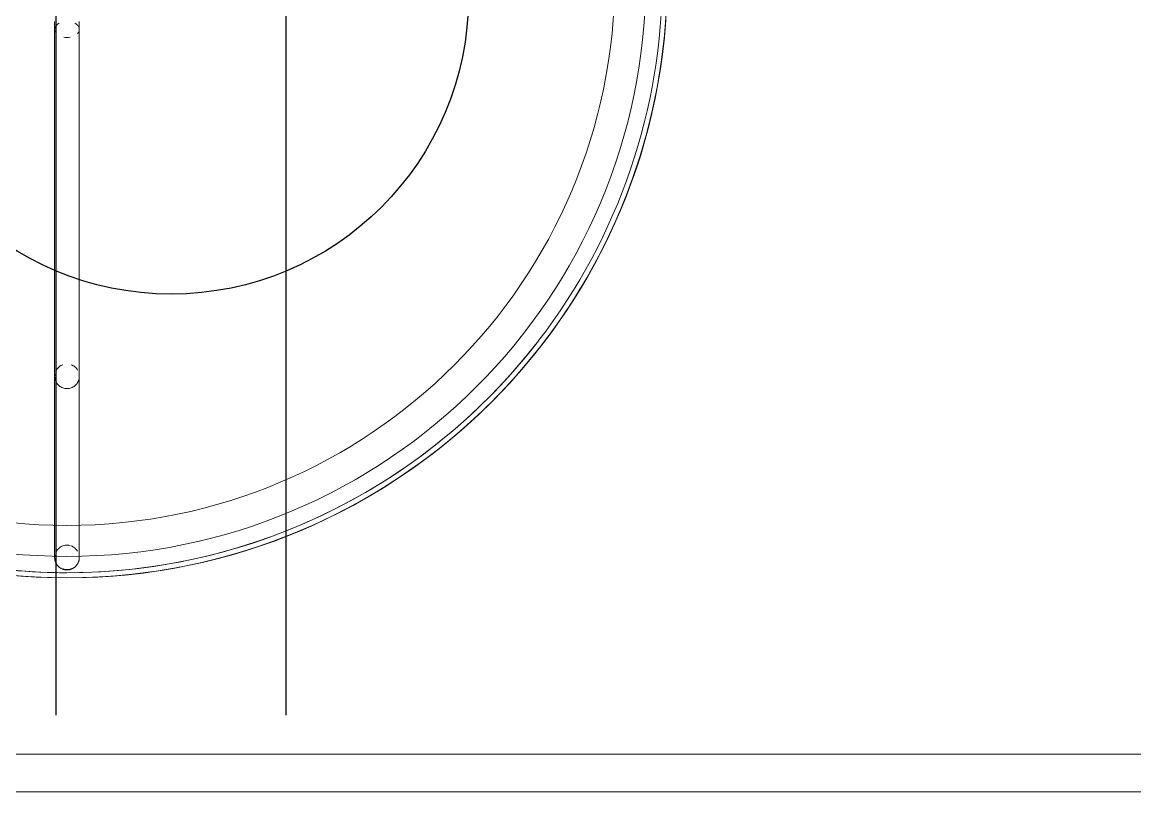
# Model space of a CAD drawing. Header units: inches. Extents: x 2468 to 4886, y -16 to 1381.
# Drawn here: x 3147.27 to 3165.8, y 716.37 to 729.19 of the extents above; entities that cross this region are included whole.
import ezdxf

# ---------------------------------------------------------------- set-up
doc = ezdxf.new("R2010")
doc.units = ezdxf.units.IN
doc.header["$MEASUREMENT"] = 0
for name, color, linetype, lineweight in [('A-ANNO-NOTE', 131, 'Continuous', 30), ('A-WALL', 113, 'Continuous', 13), ('A-WALL-PATT', 111, 'Continuous', 13), ('I-FURN-PNLS', 30, 'Continuous', 9), ('I-WALL', 2, 'Continuous', 13)]:
    doc.layers.add(name, color=color, linetype=linetype, lineweight=lineweight)

# ---------------------------------------------------------------- blocks, each defined once
blk = doc.blocks.new('OFS_WYRE_TABLE_WITH_VENEER_3D_LAMINATE_OR_SOLID_SURFACE - WYRE TABLE 20_ END TABLE - TRAPEZOID FRAME-5735519-6TH FLOOR POWER _ SIGNAL')
at = {"layer": 'I-FURN-PNLS'}
for p, q in [((-0.118, 9.83), (-0.111, 9.835)), ((-0.082, 9.85), (-0.074, 9.853)), ((0.072, 9.854), (0.08, 9.851)), ((0.109, 9.836), (0.116, 9.831)), ((-0.205, 9.662), (-0.205, 9.67)), ((-0.197, 9.719), (-0.195, 9.727)), ((-0.185, 9.749), (-0.182, 9.757)), ((-0.169, 9.778), (-0.164, 9.785)), ((0.194, 9.729), (0.196, 9.721)), ((0.205, 9.673), (0.205, 9.664)), ((0.205, 9.664), (0.205, 9.662)), ((-0.205, 9.613), (-0.205, 9.621)), ((-0.205, 9.586), (-0.205, 9.595)), ((-0.205, 9.589), (-0.205, 9.46)), ((0.205, 6.923), (0.205, 9.581)), ((-0.205, 9.423), (-0.205, 6.923)), ((-0.205, 9.36), (-0.205, 9.377)), ((0.205, 9.338), (0.205, 9.32)), ((0.205, 9.267), (0.205, 9.249)), ((-0.205, 8.929), (-0.205, 6.23)), ((0.205, 6.23), (0.205, 8.929)), ((-5, 8.66), (-4.987, 8.668)), ((-5, 8.66), (-4.987, 8.668)), ((-0.205, 6.923), (-0.205, 6.643)), ((0.205, 6.643), (0.205, 6.923)), ((-0.205, 6.23), (-0.205, 0.73)), ((-0.205, 6.23), (-0.205, 0.898)), ((0.205, 0.73), (0.205, 6.23)), ((0.205, 0.898), (0.205, 6.23)), ((-0.205, 0.86), (-0.205, 0.864)), ((-0.205, 0.807), (-0.205, 0.86)), ((-0.205, 0.756), (-0.205, 0.807))]:
    blk.add_line(p, q, dxfattribs=at)
at = {"layer": 'I-FURN-PNLS', "flags": 128}
for points in [[(0.907, 9.959), (0.508, 9.987), (0.108, 9.999), (-0.292, 9.996), (-0.691, 9.976), (-1.09, 9.94), (-1.487, 9.889), (-1.881, 9.822), (-2.272, 9.738), (-2.66, 9.64), (-3.043, 9.526), (-3.421, 9.396), (-3.795, 9.252), (-4.161, 9.093), (-4.522, 8.919), (-4.875, 8.731), (-5.22, 8.529), (-5.557, 8.314), (-5.885, 8.085), (-6.204, 7.843), (-6.512, 7.589), (-6.811, 7.322), (-7.098, 7.044), (-7.374, 6.755), (-7.638, 6.454), (-7.89, 6.144), (-8.13, 5.823), (-8.356, 5.494), (-8.569, 5.155), (-8.768, 4.808), (-8.953, 4.454), (-9.124, 4.092), (-9.281, 3.724), (-9.422, 3.35), (-9.549, 2.97), (-9.66, 2.586), (-9.755, 2.198), (-9.836, 1.806), (-9.9, 1.411), (-9.948, 1.014), (-9.981, 0.616)], [(0.907, 9.959), (0.508, 9.987), (0.108, 9.999), (-0.292, 9.996), (-0.691, 9.976), (-1.09, 9.94), (-1.487, 9.889), (-1.881, 9.822), (-2.272, 9.738), (-2.66, 9.64), (-3.043, 9.526), (-3.421, 9.396), (-3.795, 9.252), (-4.161, 9.093), (-4.522, 8.919), (-4.875, 8.731), (-5.22, 8.529), (-5.557, 8.314), (-5.885, 8.085), (-6.204, 7.843), (-6.512, 7.589), (-6.811, 7.322), (-7.098, 7.044), (-7.374, 6.755), (-7.638, 6.454), (-7.89, 6.144), (-8.13, 5.823), (-8.356, 5.494), (-8.569, 5.155), (-8.768, 4.808), (-8.953, 4.454), (-9.124, 4.092), (-9.281, 3.724), (-9.422, 3.35), (-9.549, 2.97), (-9.66, 2.586), (-9.755, 2.198), (-9.836, 1.806), (-9.9, 1.411), (-9.948, 1.014), (-9.981, 0.616)], [(-0.164, 9.785), (-0.159, 9.791), (-0.154, 9.797), (-0.149, 9.803), (-0.143, 9.809), (-0.137, 9.815), (-0.131, 9.82), (-0.124, 9.825), (-0.118, 9.83)], [(-0.111, 9.835), (-0.104, 9.839), (-0.097, 9.843), (-0.089, 9.847), (-0.082, 9.85)], [(-0.074, 9.853), (-0.067, 9.856), (-0.059, 9.859), (-0.051, 9.861), (-0.043, 9.863), (-0.035, 9.864), (-0.027, 9.865), (-0.019, 9.866), (-0.01, 9.867), (-0.002, 9.867), (0, 9.867)], [(0, 9.867), (0.008, 9.867), (0.016, 9.867), (0.025, 9.866), (0.033, 9.865), (0.041, 9.863), (0.049, 9.861), (0.057, 9.859), (0.064, 9.857), (0.072, 9.854)], [(0.08, 9.851), (0.087, 9.848), (0.095, 9.844), (0.102, 9.84), (0.109, 9.836)], [(0.116, 9.831), (0.122, 9.827), (0.129, 9.822), (0.135, 9.816), (0.141, 9.811), (0.147, 9.805), (0.153, 9.799), (0.158, 9.793)], [(-0.205, 9.67), (-0.204, 9.679), (-0.204, 9.687), (-0.202, 9.695), (-0.201, 9.703), (-0.199, 9.711), (-0.197, 9.719)], [(-0.205, 9.662), (-0.205, 9.662), (-0.205, 9.661), (-0.205, 9.659), (-0.205, 9.659)], [(-0.205, 9.621), (-0.205, 9.628), (-0.205, 9.635), (-0.205, 9.641), (-0.205, 9.646), (-0.205, 9.65), (-0.205, 9.654), (-0.205, 9.657), (-0.205, 9.659), (-0.205, 9.661), (-0.205, 9.662), (-0.205, 9.662)], [(-0.195, 9.727), (-0.192, 9.734), (-0.189, 9.742), (-0.185, 9.749)], [(-0.182, 9.757), (-0.178, 9.764), (-0.174, 9.771), (-0.169, 9.778)], [(0.158, 9.793), (0.163, 9.786), (0.168, 9.78), (0.173, 9.773)], [(0.173, 9.773), (0.177, 9.766), (0.181, 9.759), (0.185, 9.751), (0.188, 9.744), (0.191, 9.736), (0.194, 9.729)], [(0.196, 9.721), (0.199, 9.713), (0.2, 9.705), (0.202, 9.697), (0.203, 9.689), (0.204, 9.681), (0.205, 9.673)], [(0.205, 9.662), (0.205, 9.662), (0.205, 9.661), (0.205, 9.659), (0.205, 9.656), (0.205, 9.653), (0.205, 9.649), (0.205, 9.644), (0.205, 9.639), (0.205, 9.633), (0.205, 9.626), (0.205, 9.619), (0.205, 9.611), (0.205, 9.602), (0.205, 9.593), (0.205, 9.583), (0.205, 9.572), (0.205, 9.561), (0.205, 9.549), (0.205, 9.537), (0.205, 9.524), (0.205, 9.511), (0.205, 9.497), (0.205, 9.483), (0.205, 9.468), (0.205, 9.453), (0.205, 9.438), (0.205, 9.422), (0.205, 9.405), (0.205, 9.389), (0.205, 9.372), (0.205, 9.355), (0.205, 9.338)], [(0.205, 9.659), (0.205, 9.661), (0.205, 9.662), (0.205, 9.662)], [(-0.205, 9.595), (-0.205, 9.605), (-0.205, 9.613)], [(-0.205, 9.377), (-0.205, 9.394), (-0.205, 9.41), (-0.205, 9.426), (-0.205, 9.442), (-0.205, 9.457), (-0.205, 9.472), (-0.205, 9.487), (-0.205, 9.501), (-0.205, 9.515), (-0.205, 9.528), (-0.205, 9.541), (-0.205, 9.553), (-0.205, 9.564), (-0.205, 9.575), (-0.205, 9.586)], [(-0.205, 8.929), (-0.205, 8.944), (-0.205, 8.959), (-0.205, 8.974), (-0.205, 8.99), (-0.205, 9.006), (-0.205, 9.023), (-0.205, 9.039), (-0.205, 9.056), (-0.205, 9.074), (-0.205, 9.091), (-0.205, 9.109), (-0.205, 9.127), (-0.205, 9.145), (-0.205, 9.163), (-0.205, 9.181), (-0.205, 9.199), (-0.205, 9.217), (-0.205, 9.235), (-0.205, 9.254), (-0.205, 9.272), (-0.205, 9.29), (-0.205, 9.307), (-0.205, 9.325), (-0.205, 9.343), (-0.205, 9.36)], [(0.205, 9.32), (0.205, 9.302), (0.205, 9.285), (0.205, 9.267)], [(0.205, 9.249), (0.205, 9.23), (0.205, 9.212), (0.205, 9.194), (0.205, 9.176), (0.205, 9.158), (0.205, 9.14), (0.205, 9.122), (0.205, 9.104), (0.205, 9.086), (0.205, 9.069), (0.205, 9.052), (0.205, 9.035), (0.205, 9.018), (0.205, 9.002), (0.205, 8.986), (0.205, 8.97), (0.205, 8.955), (0.205, 8.94), (0.205, 8.929)], [(-0.205, 6.643), (-0.205, 6.642), (-0.205, 6.64), (-0.205, 6.637), (-0.205, 6.634), (-0.205, 6.63), (-0.205, 6.625), (-0.205, 6.62), (-0.205, 6.614), (-0.205, 6.608), (-0.205, 6.601), (-0.205, 6.593), (-0.205, 6.585), (-0.205, 6.576), (-0.205, 6.567), (-0.205, 6.557), (-0.205, 6.546), (-0.205, 6.535), (-0.205, 6.524), (-0.205, 6.512), (-0.205, 6.5), (-0.205, 6.487), (-0.205, 6.474), (-0.205, 6.46), (-0.205, 6.446), (-0.205, 6.432), (-0.205, 6.417), (-0.205, 6.403), (-0.205, 6.387), (-0.205, 6.372), (-0.205, 6.356), (-0.205, 6.34), (-0.205, 6.324), (-0.205, 6.308), (-0.205, 6.292), (-0.205, 6.275), (-0.205, 6.259), (-0.205, 6.242), (-0.205, 6.23)], [(0.205, 6.23), (0.205, 6.246), (0.205, 6.263), (0.205, 6.279), (0.205, 6.296), (0.205, 6.312), (0.205, 6.328), (0.205, 6.344), (0.205, 6.36), (0.205, 6.376), (0.205, 6.391), (0.205, 6.406), (0.205, 6.421), (0.205, 6.436), (0.205, 6.45), (0.205, 6.464), (0.205, 6.477), (0.205, 6.49), (0.205, 6.503), (0.205, 6.515), (0.205, 6.527), (0.205, 6.538), (0.205, 6.549), (0.205, 6.559), (0.205, 6.569), (0.205, 6.578), (0.205, 6.587), (0.205, 6.595), (0.205, 6.602), (0.205, 6.609), (0.205, 6.616), (0.205, 6.621), (0.205, 6.626), (0.205, 6.631), (0.205, 6.635), (0.205, 6.638), (0.205, 6.64), (0.205, 6.642), (0.205, 6.643)], [(0.205, 0.864), (0.205, 0.811), (0.205, 0.759)]]:
    blk.add_lwpolyline(points, dxfattribs=at)
at = {"layer": 'I-FURN-PNLS'}
for radius, start, end in [(10, 0, 180), (10, 0, 180), (9.915, 88.1051, 142.372), (9.915, 90, 128.5714), (10, 60.0856, 119.9144), (10, 60.0856, 119.9144), (9.915, 88.1051, 90), (9.915, 77.1429, 88.0287), (9.915, 37.628, 88.0287), (9.643, 0, 180), (9.643, 0, 180), (9.126, 0, 180), (9.126, 0, 180), (10, 120, 180), (10, 120, 144), (9.915, 128.5714, 141.4286), (9.915, 141.4286, 142.372), (9.915, 142.405, 180), (9.915, 142.405, 180), (10, 144, 180)]:
    blk.add_arc((0, 0), radius, start, end, dxfattribs=at)
for points in [[(-0.063, 9.852), (-0.043, 9.858), (-0.021, 9.862), (0, 9.862)], [(0, 9.862), (0.021, 9.862), (0.043, 9.858), (0.063, 9.852)], [(-0.202, 9.623), (-0.206, 9.647), (-0.206, 9.671), (-0.202, 9.694)], [(0.202, 9.694), (0.206, 9.671), (0.206, 9.647), (0.202, 9.623)], [(-0.132, 9.503), (-0.149, 9.517), (-0.163, 9.534), (-0.175, 9.553)], [(-0.07, 9.468), (-0.09, 9.475), (-0.109, 9.485), (-0.126, 9.498)], [(0, 9.456), (-0.021, 9.456), (-0.042, 9.459), (-0.061, 9.465)], [(0.061, 9.465), (0.042, 9.459), (0.021, 9.456), (0, 9.456)], [(0.126, 9.498), (0.109, 9.485), (0.09, 9.473), (0.07, 9.468)], [(0.175, 9.553), (0.163, 9.534), (0.148, 9.518), (0.132, 9.503)], [(-0.202, 6.607), (-0.206, 6.631), (-0.206, 6.679), (-0.181, 6.747), (-0.134, 6.803), (-0.072, 6.839), (-0.024, 6.847), (0, 6.847)], [(0, 6.847), (0.024, 6.847), (0.072, 6.839), (0.135, 6.802), (0.181, 6.747), (0.206, 6.679), (0.206, 6.631), (0.202, 6.608)], [(-0.07, 6.451), (-0.093, 6.459), (-0.135, 6.483), (-0.166, 6.52), (-0.177, 6.541)], [(0.177, 6.541), (0.166, 6.52), (0.134, 6.485), (0.093, 6.457), (0.07, 6.451)], [(-0.178, 0.931), (-0.189, 0.918), (-0.206, 0.888), (-0.206, 0.84), (-0.19, 0.81), (-0.178, 0.797)], [(0, 0.998), (-0.017, 0.998), (-0.034, 0.997), (-0.051, 0.994)], [(0.051, 0.994), (0.034, 0.997), (0.017, 0.998), (0, 0.998)], [(0.202, 0.887), (0.198, 0.903), (0.19, 0.918), (0.178, 0.931)], [(-0.178, 0.797), (-0.166, 0.783), (-0.15, 0.772), (-0.132, 0.761)], [(0.132, 0.761), (0.15, 0.771), (0.166, 0.783), (0.178, 0.797)], [(0.178, 0.797), (0.189, 0.81), (0.198, 0.825), (0.202, 0.841)], [(0.202, 0.841), (0.206, 0.856), (0.206, 0.872), (0.202, 0.887)]]:
    blk.add_open_spline(points, degree=3, dxfattribs=at)

msp = doc.modelspace()

# ---------------------------------------------------------------- hatches: boundary and pattern name
at = {"layer": 'A-WALL-PATT', "lineweight": 9}
h = msp.add_hatch(dxfattribs=at)
h.set_pattern_fill('FP_1', color=256, style=0, pattern_type=2)
h.set_pattern_definition([(0, (0, 0), (30.72, 7.68), [1.267, -21.773, 1.267, -21.773, -122.88]), (0, (0, 0), (30.72, 7.68), [-46.08, 1.267, -44.813, 1.267, -21.773, -53.76]), (0, (0, 0), (30.72, 7.68), [-115.2, 1.267, -14.093, 1.267, -37.133]), (120, (11.52, 3.84), (-22.011075, 22.7643), [1.267, -21.773, 1.267, -21.773, -122.88]), (120, (11.52, 3.84), (-22.011075, 22.7643), [-46.08, 1.267, -44.813, 1.267, -21.773, -53.76]), (120, (11.52, 3.84), (-22.011075, 22.7643), [-115.2, 1.267, -14.093, 1.267, -37.133]), (240, (15.36, 19.2), (-8.708925, -30.4443), [1.267, -21.773, 1.267, -21.773, -122.88]), (240, (15.36, 19.2), (-8.708925, -30.4443), [-46.08, 1.267, -44.813, 1.267, -21.773, -53.76]), (240, (15.36, 19.2), (-8.708925, -30.4443), [-115.2, 1.267, -14.093, 1.267, -37.133])])
h.paths.add_polyline_path([(3600.625, 716.368), (3639.75, 716.368), (3639.75, 716.993), (3596.75, 716.993), (3596.75, 716.368)], flags=0)
h.paths.add_polyline_path([(3331.25, 716.368), (3556.75, 716.368), (3556.75, 716.993), (3265.625, 716.993), (3265.625, 716.368), (3301.05, 716.368)], flags=0)
h.paths.add_polyline_path([(3262, 716.368), (3262, 716.993), (3127.875, 716.993), (3127.875, 716.368), (3243, 716.368)], flags=0)

# ---------------------------------------------------------------- linework, layer by layer
at = {"layer": 'A-ANNO-NOTE'}
for p, q in [((3147.839, 717.646), (3147.839, 734.173)), ((3151.672, 717.646), (3151.672, 734.173))]:
    msp.add_line(p, q, dxfattribs=at)
msp.add_circle((3149.756, 729.608), 4.95, dxfattribs=at)
at = {"layer": 'A-WALL'}
msp.add_line((3127.25, 716.368), (3262, 716.368), dxfattribs=at)
at = {"layer": 'I-WALL'}
msp.add_line((3261.375, 716.993), (3127.875, 716.993), dxfattribs=at)

# ---------------------------------------------------------------- block references
at = {"layer": 'I-FURN-PNLS', "rotation": 180}
msp.add_blockref('OFS_WYRE_TABLE_WITH_VENEER_3D_LAMINATE_OR_SOLID_SURFACE - WYRE TABLE 20_ END TABLE - TRAPEZOID FRAME-5735519-6TH FLOOR POWER _ SIGNAL', (3148.019, 729.931), dxfattribs=at)

doc.saveas('drawing.dxf')
